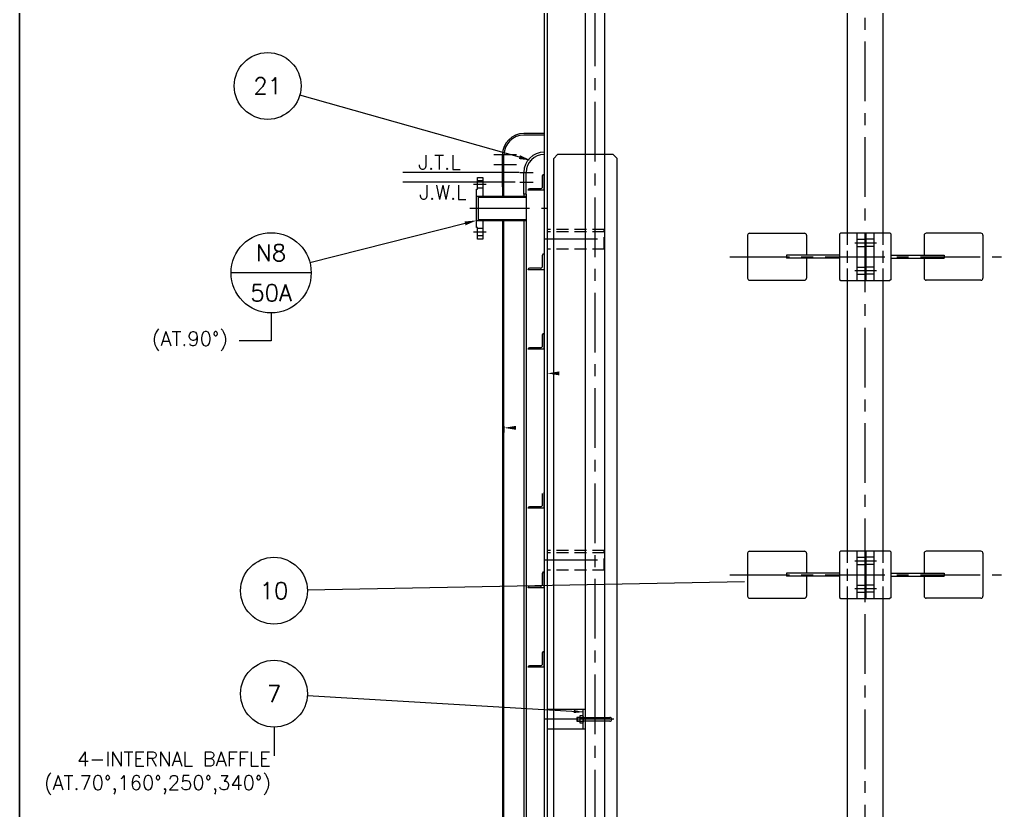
# Model space of a CAD drawing. Extents: x -25020 to 76207, y -43768 to 84651.
# Drawn here: x 0 to 2470, y 1945 to 3934 of the extents above; entities that cross this region are included whole.
import ezdxf
from ezdxf.enums import TextEntityAlignment as Align

# ---------------------------------------------------------------- set-up
doc = ezdxf.new("R2010")
doc.units = 0
doc.header["$LTSCALE"] = 120
doc.header["$MEASUREMENT"] = 0
for name, pattern in [('CADRA_SOLID', [0]), ('CENTER', [2, 1.25, -0.25, 0.25, -0.25]), ('HIDDEN', [0.375, 0.25, -0.125]), ('PHANTOM', [2.5, 1.25, -0.25, 0.25, -0.25, 0.25, -0.25])]:
    doc.linetypes.add(name, pattern=pattern)
doc.layers.get('0').update_dxf_attribs({"linetype": 'CONTINUOUS'})
for name, color, linetype in [('1', 1, 'CENTER'), ('2', 2, 'HIDDEN'), ('3', 3, 'CADRA_SOLID'), ('4', 130, 'CONTINUOUS'), ('L1', 1, 'CENTER'), ('L2', 2, 'CONTINUOUS'), ('L3', 3, 'CONTINUOUS'), ('L8', 4, 'HIDDEN'), ('L9', 1, 'PHANTOM'), ('치수선', 4, 'CONTINUOUS')]:
    doc.layers.add(name, color=color, linetype=linetype)
doc.styles.add('ROMANS', font='romans.shx')
doc.styles.get("Standard").update_dxf_attribs({"font": 'romans.shx'})

msp = doc.modelspace()

# ---------------------------------------------------------------- linework, layer by layer
at = {"linetype": 'Continuous', "lineweight": -2}
for p, q in [((1319.47, 4982.12), (1319.47, 1629.12)), ((1327.47, 4982.12), (1327.47, 1629.12)), ((1214.47, 3513.62), (1214.47, 3568.67)), ((1218.47, 3513.62), (1218.47, 3538.67)), ((1268.47, 3494.62), (1268.47, 3549.62)), ((1274.47, 3494.62), (1274.47, 3549.62)), ((1315.47, 3513.62), (1315.47, 3541.62)), ((1319.47, 3544.62), (1318.47, 3544.62)), ((1319.47, 3504.62), (1319.47, 3544.62)), ((1214.47, 3513.62), (1214.47, 3489.77)), ((1310.47, 3508.62), (1282.47, 3508.62)), ((1274.47, 3494.62), (1268.47, 3494.62)), ((1268.47, 3494.62), (1268.47, 3489.77)), ((1274.47, 3494.62), (1274.47, 1571.55)), ((1279.47, 3504.62), (1279.47, 3505.62)), ((1319.47, 3504.62), (1279.47, 3504.62)), ((1214.47, 3428.67), (1214.47, 1543.56)), ((1218.47, 1543.56), (1218.47, 3428.67)), ((1268.47, 3428.67), (1268.47, 1571.98)), ((1315.47, 3313.62), (1315.47, 3341.62)), ((1319.47, 3344.62), (1318.47, 3344.62)), ((1279.47, 3304.62), (1279.47, 3305.62)), ((1319.47, 3304.62), (1279.47, 3304.62)), ((1310.47, 3308.62), (1282.47, 3308.62)), ((1315.47, 3113.62), (1315.47, 3141.62)), ((1319.47, 3144.62), (1318.47, 3144.62)), ((1319.47, 3104.62), (1319.47, 3144.62)), ((1279.47, 3104.62), (1279.47, 3105.62)), ((1319.47, 3104.62), (1279.47, 3104.62)), ((1310.47, 3108.62), (1282.47, 3108.62)), ((1315.47, 2713.62), (1315.47, 2741.62)), ((1319.47, 2704.62), (1319.47, 2744.62)), ((1279.47, 2704.62), (1279.47, 2705.62)), ((1319.47, 2704.62), (1279.47, 2704.62)), ((1310.47, 2708.62), (1282.47, 2708.62)), ((1319.47, 2544.62), (1318.47, 2544.62)), ((1319.47, 2504.62), (1319.47, 2544.62)), ((1315.47, 2513.62), (1315.47, 2541.62)), ((1279.47, 2504.62), (1279.47, 2505.62)), ((1319.47, 2504.62), (1279.47, 2504.62)), ((1310.47, 2508.62), (1282.47, 2508.62)), ((1315.47, 2313.62), (1315.47, 2341.62)), ((1319.47, 2344.62), (1318.47, 2344.62)), ((1319.47, 2304.62), (1319.47, 2344.62)), ((1279.47, 2304.62), (1279.47, 2305.62)), ((1319.47, 2304.62), (1279.47, 2304.62)), ((1310.47, 2308.62), (1282.47, 2308.62)), ((1402.25, 2178.67), (1401.75, 2178.17)), ((1409.45, 2178.17), (1401.75, 2178.17)), ((1401.75, 2178.17), (1401.75, 2169.17)), ((1402.25, 2178.67), (1402.25, 2168.67)), ((1409.45, 2178.67), (1402.25, 2178.67)), ((1409.45, 2181.03), (1409.45, 2166.31)), ((1410.21, 2183.48), (1416.69, 2183.48)), ((1410.21, 2178.57), (1416.69, 2178.57)), ((1416.75, 2178.67), (1416.75, 2168.67)), ((1417.62, 2178.67), (1416.75, 2178.17)), ((1416.75, 2178.17), (1417.45, 2178.17)), ((1417.45, 2181.03), (1417.45, 2166.31)), ((1417.45, 2178.67), (1484.75, 2178.67)), ((1409.45, 2169.17), (1401.75, 2169.17)), ((1401.75, 2169.17), (1402.25, 2168.67)), ((1402.25, 2168.67), (1409.45, 2168.67)), ((1410.21, 2168.76), (1416.69, 2168.76)), ((1416.69, 2163.85), (1410.21, 2163.85)), ((1417.62, 2168.67), (1416.75, 2169.17)), ((1416.75, 2169.17), (1417.45, 2169.17)), ((1484.75, 2168.67), (1417.45, 2168.67))]:
    msp.add_line(p, q, dxfattribs=at)
at = {"lineweight": -2}
for p, q in [((1423.47, 1646.67), (1423.45, 4802.12)), ((1472.07, 1656.74), (1472.07, 4802.12)), ((2082.47, 3397.42), (2082.47, 4147.42)), ((2172.47, 3397.42), (2172.47, 4147.42)), ((1353.45, 3594.62), (1343.45, 3584.62)), ((1343.47, 1562.84), (1343.47, 3584.63)), ((1493.45, 3594.62), (1353.45, 3594.62)), ((1493.45, 3594.62), (1503.45, 3584.61)), ((1503.47, 1416.12), (1503.45, 3584.62)), ((1151.47, 3507.22), (1151.47, 3536.72)), ((1151.47, 3536.72), (1165.47, 3536.72)), ((1165.47, 3536.72), (1165.47, 3489.77)), ((1149.47, 3507.22), (1151.47, 3507.22)), ((1149.47, 3411.22), (1149.47, 3507.22)), ((1165.47, 3528.72), (1151.47, 3528.72)), ((1165.47, 3509.72), (1151.47, 3509.72)), ((1149.47, 3489.77), (1274.47, 3489.77)), ((1154.47, 3428.67), (1154.47, 3489.77)), ((1154.47, 3486.97), (1274.47, 3486.97)), ((1149.47, 3428.67), (1274.47, 3428.67)), ((1151.47, 3411.22), (1149.47, 3411.22)), ((1151.47, 3381.72), (1151.47, 3411.22)), ((1165.47, 3408.72), (1151.47, 3408.72)), ((1154.47, 3431.47), (1274.47, 3431.47)), ((1165.47, 3428.67), (1165.47, 3381.72)), ((1165.47, 3389.72), (1151.47, 3389.72)), ((1831.47, 3391.42), (1831.47, 3283.42)), ((1836.47, 3396.42), (1974.47, 3396.42)), ((1979.47, 3391.42), (1979.47, 3341.42)), ((2065.47, 3397.42), (2062.47, 3394.42)), ((2062.47, 3394.42), (2062.47, 3280.42)), ((2065.47, 3397.42), (2189.47, 3397.42)), ((2105.97, 3397.42), (2105.97, 3277.42)), ((2125.97, 3397.42), (2125.97, 3277.42)), ((2128.97, 3397.42), (2128.97, 3277.42)), ((2148.97, 3397.42), (2148.97, 3277.42)), ((2189.47, 3397.42), (2192.47, 3394.42)), ((2192.47, 3280.42), (2192.47, 3394.42)), ((2275.47, 3391.42), (2275.47, 3341.42)), ((2418.47, 3396.42), (2280.47, 3396.42)), ((2423.47, 3391.42), (2423.47, 3283.42)), ((1165.47, 3381.72), (1151.47, 3381.72)), ((2062.47, 3341.42), (1929.47, 3341.42)), ((1929.47, 3341.42), (1929.47, 3333.42)), ((2192.47, 3341.42), (2325.47, 3341.42)), ((2325.47, 3341.42), (2325.47, 3333.42)), ((2062.47, 3333.42), (1929.47, 3333.42)), ((1979.47, 3333.42), (1979.47, 3283.42)), ((2192.47, 3333.42), (2325.47, 3333.42)), ((2275.47, 3333.42), (2275.47, 3283.42)), ((1836.47, 3278.42), (1974.47, 3278.42)), ((2062.47, 3280.42), (2065.47, 3277.42)), ((2065.47, 3277.42), (2189.47, 3277.42)), ((2082.47, 2597.42), (2082.47, 3277.42)), ((2172.47, 2597.42), (2172.47, 3277.42)), ((2192.47, 3280.42), (2189.47, 3277.42)), ((2418.47, 3278.42), (2280.47, 3278.42)), ((1836.47, 2596.42), (1974.47, 2596.42)), ((2065.47, 2597.42), (2062.47, 2594.42)), ((2062.47, 2594.42), (2062.47, 2480.42)), ((2065.47, 2597.42), (2189.47, 2597.42)), ((2105.97, 2597.42), (2105.97, 2477.42)), ((2125.97, 2597.42), (2125.97, 2477.42)), ((2128.97, 2597.42), (2128.97, 2477.42)), ((2148.97, 2597.42), (2148.97, 2477.42)), ((2189.47, 2597.42), (2192.47, 2594.42)), ((2192.47, 2480.42), (2192.47, 2594.42)), ((2418.47, 2596.42), (2280.47, 2596.42)), ((1831.47, 2591.42), (1831.47, 2483.42)), ((1979.47, 2591.42), (1979.47, 2541.42)), ((2275.47, 2591.42), (2275.47, 2541.42)), ((2423.47, 2591.42), (2423.47, 2483.42)), ((2062.47, 2541.42), (1929.47, 2541.42)), ((1929.47, 2541.42), (1929.47, 2533.42)), ((2062.47, 2533.42), (1929.47, 2533.42)), ((1979.47, 2533.42), (1979.47, 2483.42)), ((2192.47, 2541.42), (2325.47, 2541.42)), ((2192.47, 2533.42), (2325.47, 2533.42)), ((2275.47, 2533.42), (2275.47, 2483.42)), ((2325.47, 2541.42), (2325.47, 2533.42)), ((1836.47, 2478.42), (1974.47, 2478.42)), ((2062.47, 2480.42), (2065.47, 2477.42)), ((2065.47, 2477.42), (2189.47, 2477.42)), ((2082.47, 1797.42), (2082.47, 2477.42)), ((2172.47, 1797.42), (2172.47, 2477.42)), ((2192.47, 2480.42), (2189.47, 2477.42)), ((2418.47, 2478.42), (2280.47, 2478.42)), ((1423.45, 2198.67), (1327.75, 2198.67)), ((1417.45, 2148.67), (1417.45, 2198.67)), ((1423.45, 2148.67), (1327.75, 2148.67))]:
    msp.add_line(p, q, dxfattribs=at)
at = {"color": 7, "linetype": 'Continuous', "lineweight": -2}
for p, q in [((1319.47, 3647.62), (1268.47, 3647.62)), ((1319.47, 3643.62), (1268.47, 3643.62)), ((1214.47, 3568.62), (1214.47, 3593.62)), ((1218.47, 3489.77), (1218.47, 3593.62))]:
    msp.add_line(p, q, dxfattribs=at)
at = {"color": 2, "linetype": 'Continuous', "lineweight": -2}
for p, q in [((1249.65, 3593.62), (1193.01, 3593.62)), ((1249.65, 3568.62), (1193.01, 3568.62))]:
    msp.add_line(p, q, dxfattribs=at)
at = {"color": 7, "linetype": 'Continuous', "lineweight": -2}
for radius in [54, 50]:
    msp.add_arc((1268.47, 3593.62), radius, 90, 180, dxfattribs=at)
at = {"linetype": 'Continuous', "lineweight": -2}
for centre, radius, start, end in [((1318.47, 3541.62), 3, 90, 180), ((1282.47, 3505.62), 3, 90, 180), ((1310.47, 3513.62), 5, 270, 0), ((1318.47, 3341.62), 3, 90, 180), ((1310.47, 3313.62), 5, 270, 0), ((1282.47, 3305.62), 3, 90, 180), ((1318.47, 3141.62), 3, 90, 180), ((1310.47, 3113.62), 5, 270, 0), ((1282.47, 3105.62), 3, 90, 180), ((1282.47, 2705.62), 3, 90, 180), ((1310.47, 2713.62), 5, 270, 0), ((1318.47, 2541.62), 3, 90, 180), ((1282.47, 2505.62), 3, 90, 180), ((1310.47, 2513.62), 5, 270, 0), ((1318.47, 2341.62), 3, 90, 180), ((1282.47, 2305.62), 3, 90, 180), ((1310.47, 2313.62), 5, 270, 0), ((1413.8, 2181.03), 4.34, 145.61575, 214.38425), ((1425.69, 2173.67), 16.24, 162.41205, 197.58795), ((1413.11, 2181.03), 4.34, 325.61575, 34.38425), ((1401.21, 2173.67), 16.24, 342.41205, 17.58795), ((1484.75, 2173.67), 5, 270, 90), ((1413.8, 2166.31), 4.34, 145.61575, 214.38425), ((1413.11, 2166.31), 4.34, 325.61575, 34.38425)]:
    msp.add_arc(centre, radius, start, end, dxfattribs=at)
at = {"lineweight": -2}
for centre, start, end in [((1836.47, 3391.42), 90, 180), ((1974.47, 3391.42), 0, 90), ((2280.47, 3391.42), 90, 180), ((2418.47, 3391.42), 0, 90), ((1836.47, 3283.42), 180, 270), ((1974.47, 3283.42), 270, 0), ((2280.47, 3283.42), 180, 270), ((2418.47, 3283.42), 270, 0), ((1836.47, 2591.42), 90, 180), ((1974.47, 2591.42), 0, 90), ((2280.47, 2591.42), 90, 180), ((2418.47, 2591.42), 0, 90), ((1836.47, 2483.42), 180, 270), ((1974.47, 2483.42), 270, 0), ((2280.47, 2483.42), 180, 270), ((2418.47, 2483.42), 270, 0)]:
    msp.add_arc(centre, 5, start, end, dxfattribs=at)
at = {"layer": '1', "color": 3, "linetype": 'Continuous', "lineweight": -2}
msp.add_line((1120.4, 3421.26), (730.37, 3321.85), dxfattribs=at)
at = {"layer": '1', "color": 3, "lineweight": -2}
msp.add_solid([(1119.16, 3426.1), (1149.47, 3428.67), (1121.63, 3416.41)], dxfattribs=at)
at = {"layer": '2', "lineweight": -2}
for p, q in [((1470.75, 3406.22), (1327.75, 3406.22)), ((1470.75, 3400.22), (1327.75, 3400.22)), ((1470.75, 3356.22), (1470.75, 3406.22)), ((1470.75, 3356.22), (1327.75, 3356.22)), ((1470.75, 2598.67), (1327.75, 2598.67)), ((1470.75, 2548.67), (1470.75, 2598.67)), ((1470.75, 2592.67), (1327.75, 2592.67)), ((1470.75, 2548.67), (1327.75, 2548.67))]:
    msp.add_line(p, q, dxfattribs=at)
at = {"layer": '3', "lineweight": -2}
for p, q in [((1823.79, 2519.9), (723.85, 2498.87)), ((1418.01, 2191.94), (723.79, 2233.15))]:
    msp.add_line(p, q, dxfattribs=at)
at = {"layer": '4', "lineweight": -2}
for p, q in [((0, 7142.48), (0, 0)), ((0, 0), (0, 7142.48))]:
    msp.add_line(p, q, dxfattribs=at)
at = {"layer": '4', "linetype": 'Continuous', "lineweight": -2}
msp.add_solid([(1258.64, 3592.83), (1286.15, 3579.86), (1255.92, 3583.21)], dxfattribs=at)
at = {"layer": 'L1', "lineweight": -2}
for p, q in [((2127.47, 1088.48), (2127.47, 6869.44)), ((1447.77, 1656.74), (1447.75, 4802.12)), ((1453.55, 3381.22), (1322.18, 3381.22)), ((2100.72, 3372.42), (2155.74, 3372.42)), ((1786.36, 3337.42), (2469.71, 3337.42)), ((2100.72, 3302.42), (2155.74, 3302.42)), ((1453.55, 2573.67), (1321.89, 2573.67)), ((2100.72, 2572.42), (2155.74, 2572.42)), ((1786.36, 2537.42), (2469.71, 2537.42)), ((2100.72, 2502.42), (2155.74, 2502.42)), ((1453.55, 2173.67), (1321.89, 2173.67)), ((1495.03, 2173.67), (1395.56, 2173.67))]:
    msp.add_line(p, q, dxfattribs=at)
at = {"layer": 'L2', "lineweight": -2}
msp.add_line((733.49, 3296.96), (531.89, 3296.96), dxfattribs=at)
for centre, radius in [((624, 3767), 84), ((632.69, 3296.96), 100.8), ((639.87, 2497.26), 84), ((639.94, 2238.13), 84)]:
    msp.add_circle(centre, radius, dxfattribs=at)
at = {"layer": 'L3', "lineweight": -2}
msp.add_solid([(1418.01, 2191.94), (1394.28, 2197.35), (1393.81, 2189.37)], dxfattribs=at)
at = {"layer": 'L8', "color": 3, "lineweight": -2}
for p, q in [((2082.47, 3277.42), (2082.47, 3397.42)), ((2172.47, 3277.42), (2172.47, 3397.42)), ((2105.97, 3381.42), (2125.97, 3381.42)), ((2105.97, 3363.42), (2125.97, 3363.42)), ((2148.97, 3381.42), (2128.97, 3381.42)), ((2148.97, 3363.42), (2128.97, 3363.42)), ((2105.97, 3311.42), (2125.97, 3311.42)), ((2148.97, 3311.42), (2128.97, 3311.42)), ((2105.97, 3293.42), (2125.97, 3293.42)), ((2148.97, 3293.42), (2128.97, 3293.42)), ((2082.47, 2477.42), (2082.47, 2597.42)), ((2172.47, 2477.42), (2172.47, 2597.42)), ((2105.97, 2581.42), (2125.97, 2581.42)), ((2148.97, 2581.42), (2128.97, 2581.42)), ((2105.97, 2563.42), (2125.97, 2563.42)), ((2148.97, 2563.42), (2128.97, 2563.42)), ((2105.97, 2511.42), (2125.97, 2511.42)), ((2148.97, 2511.42), (2128.97, 2511.42)), ((2105.97, 2493.42), (2125.97, 2493.42)), ((2148.97, 2493.42), (2128.97, 2493.42))]:
    msp.add_line(p, q, dxfattribs=at)
at = {"layer": 'L9', "color": 1, "linetype": 'CENTER', "lineweight": -2}
for p, q in [((1173.47, 3519.22), (1141.47, 3519.22)), ((1173.47, 3399.22), (1141.47, 3399.22))]:
    msp.add_line(p, q, dxfattribs=at)
at = {"layer": 'L9', "lineweight": -2}
msp.add_line((1132.87, 3459.22), (1328.85, 3459.22), dxfattribs=at)
at = {"layer": '치수선', "color": 2, "linetype": 'Continuous', "lineweight": -2}
for p, q in [((1319.47, 3639.67), (1319.47, 3639.67)), ((1319.47, 3564.62), (1319.47, 3564.62)), ((1258.47, 3549.62), (1292, 3549.62)), ((1258.47, 3524.62), (1292, 3524.62))]:
    msp.add_line(p, q, dxfattribs=at)
at = {"layer": '치수선', "linetype": 'Continuous', "lineweight": -2}
for p, q in [((1256.47, 3549.62), (964, 3549.62)), ((1246.47, 3524.62), (964, 3524.62)), ((1246.47, 3524.62), (964, 3524.62)), ((632.69, 3196.16), (632.69, 3126)), ((632.69, 3126), (552, 3126)), ((1218.47, 2911), (1218.47, 2895)), ((639.94, 2154.13), (639.94, 2082))]:
    msp.add_line(p, q, dxfattribs=at)
msp.add_lwpolyline([(1257.28, 3588.02), (704.83, 3744.15)], dxfattribs=at)
at = {"layer": '치수선', "color": 7, "linetype": 'Continuous', "lineweight": -2}
for radius in [51, 45]:
    msp.add_arc((1319.47, 3549.62), radius, 90, 180, dxfattribs=at)
at = {"layer": '치수선', "linetype": 'Continuous', "lineweight": -2}
for points in [[(1357.47, 3049), (1357.47, 3039), (1327.47, 3044)], [(1248.47, 2912), (1248.47, 2902), (1218.47, 2907)]]:
    msp.add_solid(points, dxfattribs=at)

# ---------------------------------------------------------------- texts
at = {"layer": '4', "lineweight": -2, "style": 'ROMANS'}
for s, height, p in [('21', 41.984, (624, 3767)), ('N8', 41.984, (632.69, 3347.36)), ('50A', 41.984, (632.69, 3246.56)), ('10', 41.984, (639.87, 2497.26)), ('7', 41.98, (639.94, 2238.13))]:
    msp.add_text(s, height=height, dxfattribs=at).set_placement(p, align=Align.MIDDLE_CENTER)
at = {"layer": '치수선', "linetype": 'Continuous', "lineweight": -2, "style": 'ROMANS'}
for s, p in [('J.T.L', (1003.11, 3556.94)), ('J.W.L', (1005.59, 3481.26))]:
    msp.add_text(s, height=36, dxfattribs=at).set_placement(p)
at = {"layer": '치수선', "linetype": 'Continuous', "lineweight": 0, "char_height": 36, "attachment_point": 1, "style": 'ROMANS'}
for insert in [(782, 3851), (830, 3669)]:
    msp.add_mtext('\\A1;', dxfattribs=dict(at, insert=insert))
at = {"layer": '치수선', "linetype": 'Continuous', "lineweight": -2, "char_height": 36, "width": 798, "attachment_point": 9}
for s, insert in [('(AT.90%%D)', (524, 3101)), ('4-INTERNAL BAFFLE\\P(AT.70%%D,160%%D,250%%D,340%%D)', (632, 1984))]:
    msp.add_mtext(s, dxfattribs=dict(at, insert=insert))

doc.saveas('drawing.dxf')
